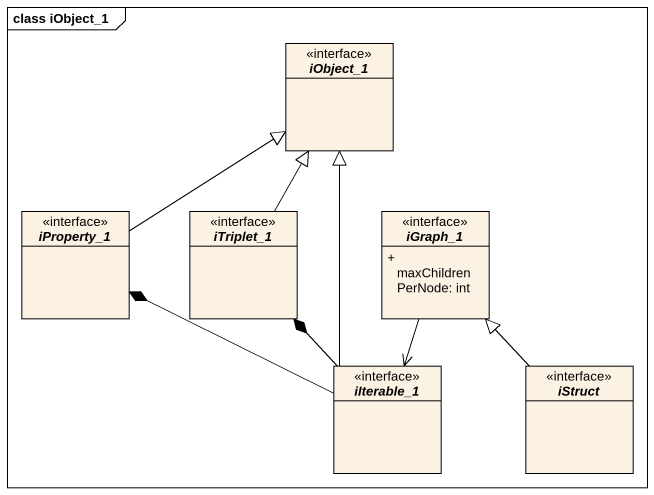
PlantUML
@startuml
mainframe class iObject_1
hide circle
hide empty members
skinparam classAttributeIconSize 0
interface iObject_1
interface iProperty_1
interface iTriplet_1
interface iGraph_1 {
  + maxChildrenPerNode: int
}
interface iIterable_1
interface iStruct
iProperty_1 -up-|> iObject_1
iTriplet_1 -up-|> iObject_1
iIterable_1 -up-|> iObject_1
iIterable_1 -left-* iProperty_1
iIterable_1 -up-* iTriplet_1
iIterable_1 <-up- iGraph_1
iStruct -up-|> iGraph_1
@enduml
